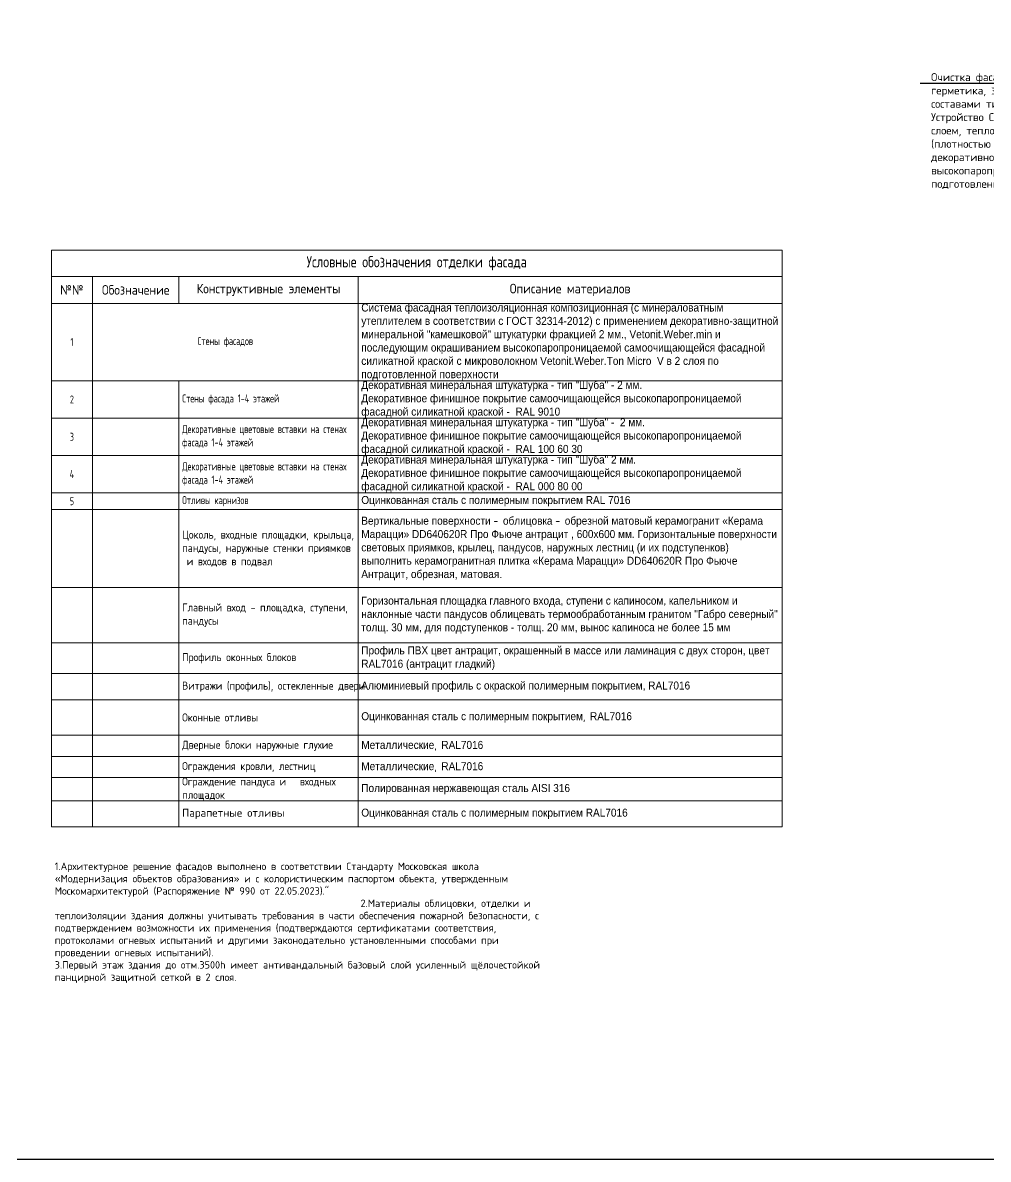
# Model space of a CAD drawing. Header units: millimetres. Extents: x -136099598 to 9192475, y 0 to 779331.
# Drawn here: x -336948 to -306772, y 242529 to 278036 of the extents above; entities that cross this region are included whole.
import ezdxf
from ezdxf import colors
from ezdxf.entities.mleader import LeaderData, LeaderLine
from ezdxf.math import Vec2, Vec3

# ---------------------------------------------------------------- set-up
doc = ezdxf.new("R2010")
doc.units = ezdxf.units.MM
doc.header["$MEASUREMENT"] = 0
doc.layers.get('0').update_dxf_attribs({"color": 250, "lineweight": 9})
doc.layers.add('_RAMKA', color=7, linetype='Continuous')
for name, color, linetype, lineweight in [('_ОКНА', 7, 'Continuous', 13), ('АР-Выноски', 5, 'Continuous', 5), ('АР.РД_Выноски', 174, 'Continuous', 9)]:
    doc.layers.add(name, color=color, linetype=linetype, lineweight=lineweight)
doc.styles.add('GOST Common_2', font='', dxfattribs={"width": 0.9, "height": 250})
doc.styles.add('ICOCPEUR', font='isocpeur.ttf')
doc.styles.add('ISOCPEUR', font='isocpeur.ttf', dxfattribs={"width": 0.7})
doc.styles.add('ISOCPEUR_2', font='isocpeur.ttf', dxfattribs={"width": 0.9, "height": 300})
doc.styles.get("Standard").update_dxf_attribs({"font": 'isocpeur.ttf'})
doc.styles.add('Архитектурный_разм', font='isocpeur.ttf', dxfattribs={"width": 0.8})
doc.styles.get('GOST Common_2').set_extended_font_data('GOST Common')

# ---------------------------------------------------------------- blocks, each defined once
blk = doc.blocks.new('*T523')
at = {"layer": '_ОКНА', "color": 0, "linetype": 'ByBlock', "lineweight": -2, "ltscale": 150, "transparency": 16777216}
for p, q in [((0, 0), (22834, 0)), ((0, 0), (0, -18016)), ((22834, 0), (22834, -18016)), ((0, -819), (22834, -819)), ((1281, -819), (1281, -18016)), ((3986, -819), (3986, -1662)), ((9584, -819), (9584, -18016)), ((0, -1662), (22834, -1662)), ((0, -4082), (22834, -4082)), ((3986, -4082), (3986, -18016)), ((0, -5247), (22834, -5247)), ((0, -6413), (22834, -6413)), ((0, -7579), (22834, -7579)), ((0, -8107), (22834, -8107)), ((0, -10541), (22834, -10541)), ((0, -12267), (22834, -12267)), ((0, -13230), (22834, -13230)), ((0, -14048), (22834, -14048)), ((0, -15148), (22834, -15148)), ((0, -15824), (22834, -15824)), ((0, -16478), (22834, -16478)), ((0, -17207), (22834, -17207)), ((0, -18016), (22834, -18016))]:
    blk.add_line(p, q, dxfattribs=at)
at = {"layer": '_ОКНА', "color": 0, "ltscale": 150, "transparency": 16777216}
for s, insert, char_height, width, attachment_point, style in [('Условные обозначения отделки фасада', (11417, -409), 350, 22833.71, 5, 'Архитектурный_разм'), ('Конструктивные элементы', (6785, -1241), 300, 5597.42, 5, 'ISOCPEUR_2'), ('Описание материалов', (16209, -1241), 300, 13249.88, 5, 'ISOCPEUR_2'), ('№№', (640, -1241), 300, 1280.76, 5, 'ISOCPEUR_2'), ('Обозначение', (2634, -1241), 300, 2705.29, 5, 'ISOCPEUR_2'), ('{\\fArial|b0|i0|c204|p34;Cистема фасадная теплоизоляционная композиционная (с минераловатным утеплителем в соответствии с ГОСТ 32314-2012) с применением декоративно-защитной минеральной "камешковой" штукатурки фракцией 2 мм., Vetonit.Weber.min и последующим окрашиванием высокопаропроницаемой самоочищающейся фасадной \\A1;силикатной\\A0; краской \\A1;с \\A0;микроволокном Vetonit.Weber.Ton Micro  V в 2 слоя по подготовленной поверхности}', (9684, -2872), 250, 13050, 4, 'ISOCPEUR_2'), ('1', (640, -2872), 250, 1280.76, 5, 'ISOCPEUR'), ('Стены фасадов', (5432, -2872), 250, 8302.83, 5, 'ISOCPEUR'), ('{\\fArial|b0|i0|c204|p34;Декоративная минеральная штукатурка - тип "Шуба" - 2 мм.^JДекоративное финишное покрытие самоочищающейся высокопаропроницаемой фасадной \\A1;силикатной \\A0;краской -  RAL 9010}', (9684, -4665), 250, 13050, 4, 'ISOCPEUR_2'), ('2', (640, -4665), 250, 1280.76, 5, 'ISOCPEUR'), ('Стены фасада 1-4 этажей', (4086, -4665), 250, 5397.54, 4, 'ISOCPEUR'), ('{\\fArial|b0|i0|c204|p34;Декоративная минеральная штукатурка - тип "Шуба" -  2 мм.^JДекоративное финишное покрытие самоочищающейся высокопаропроницаемой фасадной \\A1;силикатной \\A0;краской -  RAL 100 60 30}', (9684, -5830), 250, 13050, 4, 'ISOCPEUR_2'), ('Декоративные цветовые вставки на стенах фасада 1-4 этажей', (4086, -5830), 250, 5397.54, 4, 'ISOCPEUR'), ('3', (640, -5830), 250, 1280.76, 5, 'ISOCPEUR'), ('Декоративные цветовые вставки на стенах фасада 1-4 этажей', (4086, -6996), 250, 5397.54, 4, 'ISOCPEUR'), ('{\\fArial|b0|i0|c204|p34;Декоративная минеральная штукатурка - тип "Шуба" 2 мм.^JДекоративное финишное покрытие самоочищающейся высокопаропроницаемой фасадной \\A1;силикатной\\A0; краской -  RAL 000 80 00}', (9684, -6996), 250, 13050, 4, 'ISOCPEUR_2'), ('4', (640, -6996), 250, 1280.76, 5, 'ISOCPEUR'), ('5', (640, -7843), 250, 1280.76, 5, 'ISOCPEUR'), ('Отливы карнизов', (4086, -7843), 250, 5397.54, 4, 'ISOCPEUR'), ('{\\fArial|b0|i0|c204|p34;Оцинкованная сталь с полимерным покрытием RAL 7016}', (9684, -7843), 250, 13050, 4, 'ISOCPEUR_2'), ('{\\fArial|b0|i0|c204|p34;Вертикальные поверхности }- {\\fArial|b0|i0|c204|p34;облицовка }- {\\A1;\\fArial|b0|i0|c204|p34;обрезной матовый керамогранит «Керама Марацци» DD640620R Про Фьюче антрацит , \\A0;600х600 мм. Горизонтальные поверхности световых приямков, крылец, пандусов, наружных лестниц (и их подступенков) выполнить керамогранитная плитка «Керама Марацци» DD640620R Про Фьюче Антрацит, обрезная, матовая.}', (9684, -9324), 250, 13050, 4, 'ISOCPEUR_2'), ('Цоколь, входные площадки, крыльца, пандусы, наружные стенки приямков  и входов в подвал', (4086, -9324), 250, 5397.54, 4, 'ISOCPEUR_2'), ('{\\fArial|b0|i0|c204|p34;Горизонтальная площадка главного входа, ступени с капиносом, капельником и наклонные части пандусов облицевать термообработанным гранитом "Габро северный" толщ. 30 мм, для подступенков - толщ. 20 мм, вынос капиноса не более 15 мм}', (9684, -11404), 250, 13050, 4, 'ISOCPEUR_2'), ('Главный вход - площадка, ступени, пандусы', (4086, -11404), 250, 5397.54, 4, 'ISOCPEUR_2'), ('{\\fArial|b0|i0|c204|p34;Профиль ПВХ цвет антрацит, окрашенный в массе или ламинация с двух сторон, цвет RAL7016 (антрацит гладкий)}', (9684, -12749), 250, 13050, 4, 'ISOCPEUR_2'), ('Профиль оконных блоков', (4086, -12749), 250, 5397.54, 4, 'ISOCPEUR_2'), ('Витражи (профиль), остекленные двери', (4086, -13639), 250, 5397.54, 4, 'ISOCPEUR_2'), ('{\\fArial|b0|i0|c204|p34;Алюминиевый профиль с окраской полимерным покрытием, RAL7016}', (9684, -13639), 250, 13050, 4, 'ISOCPEUR_2'), ('Оконные отливы', (4086, -14598), 250, 5397.54, 4, 'ISOCPEUR_2'), ('{\\fArial|b0|i0|c204|p34;Оцинкованная сталь с полимерным покрытием}, {\\fArial|b0|i0|c204|p34;RAL7016}', (9684, -14598), 250, 13050, 4, 'ISOCPEUR_2'), ('Дверные блоки наружные глухие', (4086, -15486), 250, 5397.54, 4, 'ISOCPEUR_2'), ('{\\fArial|b0|i0|c204|p34;Металлические}, {\\fArial|b0|i0|c204|p34;RAL7016}', (9684, -15486), 250, 13050, 4, 'ISOCPEUR_2'), ('Ограждения кровли, лестниц', (4086, -16151), 250, 5397.54, 4, 'ISOCPEUR_2'), ('{\\fArial|b0|i0|c204|p34;Металлические}, {\\fArial|b0|i0|c204|p34;RAL7016}', (9684, -16151), 250, 13050, 4, 'ISOCPEUR_2'), ('Ограждение пандуса и   входных площадок ', (4086, -16842), 250, 5397.54, 4, 'ISOCPEUR_2'), ('{\\fArial|b0|i0|c204|p34;Полированная нержавеющая сталь AISI 316}', (9684, -16842), 250, 13050, 4, 'ISOCPEUR_2'), ('Парапетные отливы ', (4086, -17611), 250, 5397.54, 4, 'ICOCPEUR'), ('{\\fArial|b0|i0|c204|p34;Оцинкованная сталь с полимерным покрытием RAL7016}', (9684, -17611), 250, 13050, 4, 'GOST Common_2')]:
    blk.add_mtext(s, dxfattribs=dict(at, insert=insert, char_height=char_height, width=width, attachment_point=attachment_point, style=style))

msp = doc.modelspace()

# ---------------------------------------------------------------- linework, layer by layer
at = {"layer": '_RAMKA', "ltscale": 100}
msp.add_lwpolyline([(-245672.6, 242529), (-245672.6, 326529), (-366572.1, 326529), (-366572.1, 242529)], close=True, dxfattribs=at)

# ---------------------------------------------------------------- block references
msp.add_blockref('*T523', (-336050.4, 270930.8))

# ---------------------------------------------------------------- texts
at = {"layer": 'АР-Выноски', "color": 18, "true_color": 0x000000, "insert": (-335947.2, 251798.1), "char_height": 230.9923, "width": 15290.784, "attachment_point": 1}
msp.add_mtext('1.Архитектурное решение фасадов выполнено в соответствии Стандарту Московская школа «Модернизация объектов образования» и с колористическим паспортом объекта, утвержденным Москомархитектурой (Распоряжение № 990 от 22.05.2023)."                                                                                                                2.Материалы облицовки, отделки и теплоизоляции здания должны учитывать требования в части обеспечения пожарной безопасности, с подтверждением возможности их применения (подтверждаются сертификатами соответствия, протоколами огневых испытаний и другими законодательно установленными способами при проведении огневых испытаний).  \\P3.Первый этаж здания до отм.3500h имеет антивандальный базовый слой усиленный щёлочестойкой панцирной защитной сеткой в 2 слоя.                                ', dxfattribs=at)

# ---------------------------------------------------------------- leaders
at = {"layer": 'АР.РД_Выноски'}
ml = msp.add_multileader_mtext('Standard', dxfattribs=at)
ml.set_content('\\A1;Очистка фасада от окрасочного слоя, очистка межблочных швов от штукатурки и герметика, заделка трещин. Локальная обработка фасада антисептическими составами типа Картоцид-компаунд. Просушка стен на участках замачивания. Устройство Системы фасадной композиционная "Vetonit" c наружным штукатурным слоем, теплоизоляционным слоем из минераловатных плит Rockwool Фасад БАТТС, (плотностью - 128 кг/м3), переменной толщиной - 100-200 мм (в 1 слой), декоративно-минеральным слоем и последующим окрашиванием высокопаропроницаемой самоочищающейся фасадной силикатной краской в 2 слоя по подготовленной поверхности. ', color=256, style='ICOCPEUR')
ml.set_leader_properties(color=256)
ml.build(insert=Vec2(0, 0))
ml.multileader.update_dxf_attribs({"text_left_attachment_type": 6, "text_right_attachment_type": 6, "dogleg_length": 100, "arrow_head_size": 250})
ctx = ml.context
ctx.base_point, ctx.char_height, ctx.arrow_head_size, ctx.landing_gap_size, ctx.plane_origin = Vec3(-308583.4, 276136.6, 2), 250, 250, 25, Vec3(-286666.5, 277265.2, 2)
ctx.left_attachment, ctx.right_attachment = 6, 6
notes = []
notes.append((ctx, [(0, (1, 1, 0), (-294795.9, 276136.6, 2), (-1, 0), 100, [(0, [(-287348.9, 270796.3, 2)], 0, [])])]))
ctx.mtext.insert, ctx.mtext.width, ctx.mtext.defined_height, ctx.mtext.flow_direction = Vec3(-308558.4, 276461.6, 2), 13840.174, 4590.2, 5
for ctx, leaders in notes:
    for number, flags, end, landing, length, lines in leaders:
        leader = LeaderData()
        leader.index, (leader.has_last_leader_line, leader.has_dogleg_vector, leader.attachment_direction) = number, flags
        leader.last_leader_point, leader.dogleg_vector, leader.dogleg_length = Vec3(end), Vec3(landing), length
        for number, points, colour, breaks in lines:
            line = LeaderLine()
            line.index, line.vertices, line.color, line.breaks = number, Vec3.list(points), colors.encode_raw_color(colour), breaks
            leader.lines.append(line)
        ctx.leaders.append(leader)

doc.saveas('drawing.dxf')
